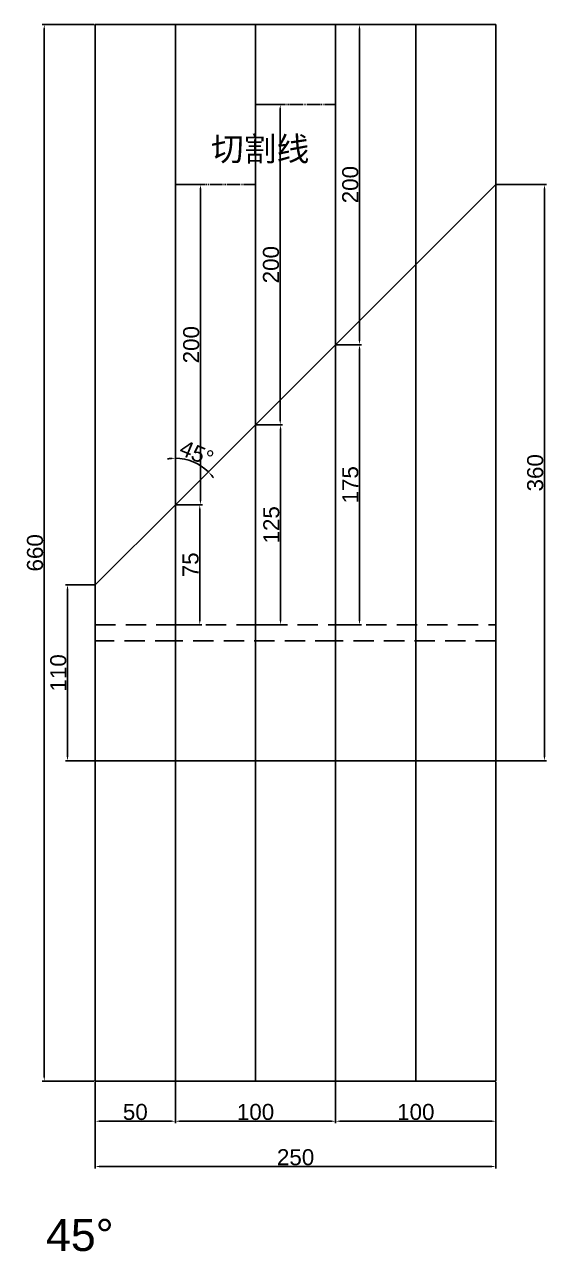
# Model space of a CAD drawing. Header units: millimetres. Extents: x 277 to 35015, y -7843 to 25622.
# Drawn here: x 5028 to 5354, y 747 to 1513 of the extents above; entities that cross this region are included whole.
import ezdxf

# ---------------------------------------------------------------- set-up
doc = ezdxf.new("R2010")
doc.units = ezdxf.units.MM
doc.linetypes.add('DASHED', pattern=[19.05, 12.7, -6.35])
doc.linetypes.add('JIS_09_08', pattern=[10.75, 8, -0.55, 0.55, -0.55, 0.55, -0.55])
doc.layers.add('尺寸标注', color=6, linetype='Continuous')
doc.styles.get("Standard").update_dxf_attribs({"font": 'arial.ttf'})
doc.dimstyles.new('ISO-25-JHF', dxfattribs={"dimtxt": 10, "dimasz": 2.5, "dimexe": 1.25, "dimexo": 0.625, "dimtad": 1, "dimtxsty": 'Standard', "dimcen": 2.5, "dimadec": 0, "dimazin": 0, "dimtfac": 1, "dimtmove": 0, "dimatfit": 3, "dimfxl": 1, "dimarcsym": 0})

# ---------------------------------------------------------------- blocks, each defined once
blk = doc.blocks.new('*D207')
at = {"layer": 'Defpoints', "color": 0, "transparency": 16777216}
for p in [(5122.48, 1213.16), (5122.48, 1138.16), (5137.69, 1138.16)]:
    blk.add_point(p, dxfattribs=at)
at = {"layer": '尺寸标注', "color": 0, "lineweight": -2, "transparency": 16777216}
for p, q in [((5123.1, 1213.16), (5138.94, 1213.16)), ((5137.69, 1210.66), (5137.69, 1140.66)), ((5123.1, 1138.16), (5138.94, 1138.16))]:
    blk.add_line(p, q, dxfattribs=at)
at = {"layer": '尺寸标注', "color": 0, "transparency": 16777216}
for points in [[(5137.27, 1210.66), (5138.11, 1210.66), (5137.69, 1213.16)], [(5137.27, 1140.66), (5138.11, 1140.66), (5137.69, 1138.16)]]:
    blk.add_solid(points, dxfattribs=at)
at = {"layer": '尺寸标注', "color": 0, "transparency": 16777216, "insert": (5131.98, 1175.66), "char_height": 10, "attachment_point": 5, "rotation": 90}
blk.add_mtext('75', dxfattribs=at)
blk = doc.blocks.new('*D208')
at = {"layer": 'Defpoints', "color": 0, "transparency": 16777216}
for p in [(5122.48, 1413.16), (5138.11, 1413.16), (5122.48, 1213.16)]:
    blk.add_point(p, dxfattribs=at)
at = {"layer": '尺寸标注', "color": 0, "lineweight": -2, "transparency": 16777216}
for p, q in [((5123.1, 1413.16), (5139.36, 1413.16)), ((5138.11, 1215.66), (5138.11, 1410.66)), ((5123.1, 1213.16), (5139.36, 1213.16))]:
    blk.add_line(p, q, dxfattribs=at)
at = {"layer": '尺寸标注', "color": 0, "transparency": 16777216}
for points in [[(5137.69, 1410.66), (5138.52, 1410.66), (5138.11, 1413.16)], [(5137.69, 1215.66), (5138.52, 1215.66), (5138.11, 1213.16)]]:
    blk.add_solid(points, dxfattribs=at)
at = {"layer": '尺寸标注', "color": 0, "transparency": 16777216, "insert": (5132.38, 1313.16), "char_height": 10, "attachment_point": 5, "rotation": 90}
blk.add_mtext('200', dxfattribs=at)
blk = doc.blocks.new('*D161')
at = {"layer": 'Defpoints', "color": 0, "transparency": 16777216}
for p in [(5222.48, 1513.16), (5237.37, 1513.16), (5222.48, 1313.16)]:
    blk.add_point(p, dxfattribs=at)
at = {"layer": '尺寸标注', "color": 0, "lineweight": -2, "transparency": 16777216}
for p, q in [((5223.1, 1513.16), (5238.62, 1513.16)), ((5237.37, 1315.66), (5237.37, 1510.66)), ((5223.1, 1313.16), (5238.62, 1313.16))]:
    blk.add_line(p, q, dxfattribs=at)
at = {"layer": '尺寸标注', "color": 0, "transparency": 16777216}
for points in [[(5236.96, 1510.66), (5237.79, 1510.66), (5237.37, 1513.16)], [(5236.96, 1315.66), (5237.79, 1315.66), (5237.37, 1313.16)]]:
    blk.add_solid(points, dxfattribs=at)
at = {"layer": '尺寸标注', "color": 0, "transparency": 16777216, "insert": (5231.64, 1413.16), "char_height": 10, "attachment_point": 5, "rotation": 90}
blk.add_mtext('200', dxfattribs=at)
blk = doc.blocks.new('*D212')
at = {"layer": 'Defpoints', "color": 0, "transparency": 16777216}
for p in [(5122.48, 1513.16), (5222.48, 1313.16), (5137.03, 1238.37), (5122.48, 1213.16), (5122.48, 853.16)]:
    blk.add_point(p, dxfattribs=at)
at = {"layer": '尺寸标注', "color": 0, "lineweight": -2, "transparency": 16777216}
for start, end in [(94.92197, 99.84395), (45, 90), (35.15605, 40.07803)]:
    blk.add_arc((5122.48, 1213.16), 29.11, start, end, dxfattribs=at)
at = {"layer": '尺寸标注', "color": 0, "transparency": 16777216}
for points in [[(5119.96, 1242.58), (5120, 1241.74), (5122.48, 1242.27)], [(5144.45, 1231.62), (5145.06, 1232.18), (5143.06, 1233.74)]]:
    blk.add_solid(points, dxfattribs=at)
at = {"layer": '尺寸标注', "color": 0, "transparency": 16777216, "insert": (5135.8, 1245.33), "char_height": 10, "attachment_point": 5, "rotation": 337.5}
blk.add_mtext('45°', dxfattribs=at)
blk = doc.blocks.new('*D163')
at = {"layer": 'Defpoints', "color": 0, "transparency": 16777216}
for p in [(5222.48, 1313.16), (5222.48, 1138.16), (5237.37, 1138.16)]:
    blk.add_point(p, dxfattribs=at)
at = {"layer": '尺寸标注', "color": 0, "lineweight": -2, "transparency": 16777216}
for p, q in [((5223.1, 1313.16), (5238.62, 1313.16)), ((5237.37, 1310.66), (5237.37, 1140.66)), ((5223.1, 1138.16), (5238.62, 1138.16))]:
    blk.add_line(p, q, dxfattribs=at)
at = {"layer": '尺寸标注', "color": 0, "transparency": 16777216}
for points in [[(5236.96, 1310.66), (5237.79, 1310.66), (5237.37, 1313.16)], [(5236.96, 1140.66), (5237.79, 1140.66), (5237.37, 1138.16)]]:
    blk.add_solid(points, dxfattribs=at)
at = {"layer": '尺寸标注', "color": 0, "transparency": 16777216, "insert": (5231.64, 1225.66), "char_height": 10, "attachment_point": 5, "rotation": 90}
blk.add_mtext('175', dxfattribs=at)
blk = doc.blocks.new('*D132')
at = {"layer": 'Defpoints', "color": 0, "transparency": 16777216}
for p in [(5072.48, 853.16), (5122.48, 853.16), (5122.48, 828.12)]:
    blk.add_point(p, dxfattribs=at)
at = {"layer": '尺寸标注', "color": 0, "lineweight": -2, "transparency": 16777216}
for p, q in [((5072.48, 852.53), (5072.48, 826.87)), ((5122.48, 852.53), (5122.48, 826.87)), ((5074.98, 828.12), (5119.98, 828.12))]:
    blk.add_line(p, q, dxfattribs=at)
at = {"layer": '尺寸标注', "color": 0, "transparency": 16777216}
for points in [[(5074.98, 828.53), (5074.98, 827.7), (5072.48, 828.12)], [(5119.98, 828.53), (5119.98, 827.7), (5122.48, 828.12)]]:
    blk.add_solid(points, dxfattribs=at)
at = {"layer": '尺寸标注', "color": 0, "transparency": 16777216, "insert": (5097.48, 833.85), "char_height": 10, "attachment_point": 5}
blk.add_mtext('50', dxfattribs=at)
blk = doc.blocks.new('*D133')
at = {"layer": 'Defpoints', "color": 0, "transparency": 16777216}
for p in [(5122.48, 853.16), (5222.48, 853.16), (5222.48, 828.12)]:
    blk.add_point(p, dxfattribs=at)
at = {"layer": '尺寸标注', "color": 0, "lineweight": -2, "transparency": 16777216}
for p, q in [((5122.48, 852.53), (5122.48, 826.87)), ((5222.48, 852.53), (5222.48, 826.87)), ((5124.98, 828.12), (5219.98, 828.12))]:
    blk.add_line(p, q, dxfattribs=at)
at = {"layer": '尺寸标注', "color": 0, "transparency": 16777216}
for points in [[(5124.98, 828.53), (5124.98, 827.7), (5122.48, 828.12)], [(5219.98, 828.53), (5219.98, 827.7), (5222.48, 828.12)]]:
    blk.add_solid(points, dxfattribs=at)
at = {"layer": '尺寸标注', "color": 0, "transparency": 16777216, "insert": (5172.48, 833.85), "char_height": 10, "attachment_point": 5}
blk.add_mtext('100', dxfattribs=at)
blk = doc.blocks.new('*D134')
at = {"layer": 'Defpoints', "color": 0, "transparency": 16777216}
for p in [(5222.48, 853.16), (5322.48, 853.16), (5322.48, 828.12)]:
    blk.add_point(p, dxfattribs=at)
at = {"layer": '尺寸标注', "color": 0, "lineweight": -2, "transparency": 16777216}
for p, q in [((5222.48, 852.53), (5222.48, 826.87)), ((5322.48, 852.53), (5322.48, 826.87)), ((5224.98, 828.12), (5319.98, 828.12))]:
    blk.add_line(p, q, dxfattribs=at)
at = {"layer": '尺寸标注', "color": 0, "transparency": 16777216}
for points in [[(5224.98, 828.53), (5224.98, 827.7), (5222.48, 828.12)], [(5319.98, 828.53), (5319.98, 827.7), (5322.48, 828.12)]]:
    blk.add_solid(points, dxfattribs=at)
at = {"layer": '尺寸标注', "color": 0, "transparency": 16777216, "insert": (5272.48, 833.85), "char_height": 10, "attachment_point": 5}
blk.add_mtext('100', dxfattribs=at)
blk = doc.blocks.new('*D135')
at = {"layer": 'Defpoints', "color": 0, "transparency": 16777216}
for p in [(5072.48, 853.16), (5322.48, 853.16), (5322.48, 799.85)]:
    blk.add_point(p, dxfattribs=at)
at = {"layer": '尺寸标注', "color": 0, "lineweight": -2, "transparency": 16777216}
for p, q in [((5072.48, 852.53), (5072.48, 798.6)), ((5322.48, 852.53), (5322.48, 798.6)), ((5074.98, 799.85), (5319.98, 799.85))]:
    blk.add_line(p, q, dxfattribs=at)
at = {"layer": '尺寸标注', "color": 0, "transparency": 16777216}
for points in [[(5074.98, 800.27), (5074.98, 799.44), (5072.48, 799.85)], [(5319.98, 800.27), (5319.98, 799.44), (5322.48, 799.85)]]:
    blk.add_solid(points, dxfattribs=at)
at = {"layer": '尺寸标注', "color": 0, "transparency": 16777216, "insert": (5197.48, 805.58), "char_height": 10, "attachment_point": 5}
blk.add_mtext('250', dxfattribs=at)
blk = doc.blocks.new('*D168')
at = {"layer": 'Defpoints', "color": 0, "transparency": 16777216}
for p in [(5072.48, 1513.16), (5040.69, 853.16), (5072.48, 853.16)]:
    blk.add_point(p, dxfattribs=at)
at = {"layer": '尺寸标注', "color": 0, "lineweight": -2, "transparency": 16777216}
for p, q in [((5071.85, 1513.16), (5039.44, 1513.16)), ((5040.69, 1510.66), (5040.69, 855.66)), ((5071.85, 853.16), (5039.44, 853.16))]:
    blk.add_line(p, q, dxfattribs=at)
at = {"layer": '尺寸标注', "color": 0, "transparency": 16777216}
for points in [[(5040.28, 1510.66), (5041.11, 1510.66), (5040.69, 1513.16)], [(5040.28, 855.66), (5041.11, 855.66), (5040.69, 853.16)]]:
    blk.add_solid(points, dxfattribs=at)
at = {"layer": '尺寸标注', "color": 0, "transparency": 16777216, "insert": (5034.96, 1183.16), "char_height": 10, "attachment_point": 5, "rotation": 90}
blk.add_mtext('660', dxfattribs=at)
blk = doc.blocks.new('*D169')
at = {"layer": 'Defpoints', "color": 0, "transparency": 16777216}
for p in [(5322.48, 1413.16), (5352.72, 1413.16), (5322.48, 1053.16)]:
    blk.add_point(p, dxfattribs=at)
at = {"layer": '尺寸标注', "color": 0, "lineweight": -2, "transparency": 16777216}
for p, q in [((5323.1, 1413.16), (5353.97, 1413.16)), ((5352.72, 1055.66), (5352.72, 1410.66)), ((5323.1, 1053.16), (5353.97, 1053.16))]:
    blk.add_line(p, q, dxfattribs=at)
at = {"layer": '尺寸标注', "color": 0, "transparency": 16777216}
for points in [[(5352.3, 1410.66), (5353.13, 1410.66), (5352.72, 1413.16)], [(5352.3, 1055.66), (5353.13, 1055.66), (5352.72, 1053.16)]]:
    blk.add_solid(points, dxfattribs=at)
at = {"layer": '尺寸标注', "color": 0, "transparency": 16777216, "insert": (5346.98, 1233.16), "char_height": 10, "attachment_point": 5, "rotation": 90}
blk.add_mtext('360', dxfattribs=at)
blk = doc.blocks.new('*D173')
at = {"layer": 'Defpoints', "color": 0, "transparency": 16777216}
for p in [(5072.48, 1163.16), (5055.2, 1053.16), (5072.48, 1053.16)]:
    blk.add_point(p, dxfattribs=at)
at = {"layer": '尺寸标注', "color": 0, "lineweight": -2, "transparency": 16777216}
for p, q in [((5071.85, 1163.16), (5053.95, 1163.16)), ((5055.2, 1160.66), (5055.2, 1055.66)), ((5071.85, 1053.16), (5053.95, 1053.16))]:
    blk.add_line(p, q, dxfattribs=at)
at = {"layer": '尺寸标注', "color": 0, "transparency": 16777216}
for points in [[(5054.79, 1160.66), (5055.62, 1160.66), (5055.2, 1163.16)], [(5054.79, 1055.66), (5055.62, 1055.66), (5055.2, 1053.16)]]:
    blk.add_solid(points, dxfattribs=at)
at = {"layer": '尺寸标注', "color": 0, "transparency": 16777216, "insert": (5049.47, 1108.16), "char_height": 10, "attachment_point": 5, "rotation": 90}
blk.add_mtext('110', dxfattribs=at)
blk = doc.blocks.new('*D237')
at = {"layer": 'Defpoints', "color": 0, "transparency": 16777216}
for p in [(5172.48, 1463.16), (5187.9, 1463.16), (5172.48, 1263.16)]:
    blk.add_point(p, dxfattribs=at)
at = {"layer": '尺寸标注', "color": 0, "lineweight": -2, "transparency": 16777216}
for p, q in [((5173.1, 1463.16), (5189.15, 1463.16)), ((5187.9, 1265.66), (5187.9, 1460.66)), ((5173.1, 1263.16), (5189.15, 1263.16))]:
    blk.add_line(p, q, dxfattribs=at)
at = {"layer": '尺寸标注', "color": 0, "transparency": 16777216}
for points in [[(5187.48, 1460.66), (5188.32, 1460.66), (5187.9, 1463.16)], [(5187.48, 1265.66), (5188.32, 1265.66), (5187.9, 1263.16)]]:
    blk.add_solid(points, dxfattribs=at)
at = {"layer": '尺寸标注', "color": 0, "transparency": 16777216, "insert": (5182.17, 1363.16), "char_height": 10, "attachment_point": 5, "rotation": 90}
blk.add_mtext('200', dxfattribs=at)
blk = doc.blocks.new('*D238')
at = {"layer": 'Defpoints', "color": 0, "transparency": 16777216}
for p in [(5172.48, 1263.16), (5172.48, 1138.16), (5188.11, 1138.16)]:
    blk.add_point(p, dxfattribs=at)
at = {"layer": '尺寸标注', "color": 0, "lineweight": -2, "transparency": 16777216}
for p, q in [((5173.1, 1263.16), (5189.36, 1263.16)), ((5188.11, 1260.66), (5188.11, 1140.66)), ((5173.1, 1138.16), (5189.36, 1138.16))]:
    blk.add_line(p, q, dxfattribs=at)
at = {"layer": '尺寸标注', "color": 0, "transparency": 16777216}
for points in [[(5187.69, 1260.66), (5188.52, 1260.66), (5188.11, 1263.16)], [(5187.69, 1140.66), (5188.52, 1140.66), (5188.11, 1138.16)]]:
    blk.add_solid(points, dxfattribs=at)
at = {"layer": '尺寸标注', "color": 0, "transparency": 16777216, "insert": (5182.38, 1200.66), "char_height": 10, "attachment_point": 5, "rotation": 90}
blk.add_mtext('125', dxfattribs=at)

msp = doc.modelspace()

# ---------------------------------------------------------------- linework, layer by layer
for p, q in [((5072.478, 853.157), (5072.478, 1513.157)), ((5322.478, 1513.157), (5072.478, 1513.157)), ((5122.478, 853.157), (5122.478, 1513.157)), ((5172.478, 1513.157), (5172.478, 853.157)), ((5222.478, 1513.157), (5222.478, 853.157)), ((5222.478, 853.157), (5222.478, 1513.157)), ((5272.478, 853.157), (5272.478, 1513.157)), ((5322.478, 1513.157), (5322.478, 853.157)), ((5322.478, 853.157), (5322.478, 1513.157)), ((5222.478, 1313.157), (5322.478, 1413.157)), ((5122.478, 1213.157), (5222.478, 1313.157)), ((5072.478, 1163.157), (5122.478, 1213.157)), ((5122.478, 1053.157), (5072.478, 1053.157)), ((5222.478, 1053.157), (5122.478, 1053.157)), ((5322.478, 1053.157), (5222.478, 1053.157)), ((5122.478, 853.157), (5072.478, 853.157)), ((5222.478, 853.157), (5122.478, 853.157)), ((5322.478, 853.157), (5222.478, 853.157))]:
    msp.add_line(p, q)
at = {"linetype": 'JIS_09_08'}
for p, q in [((5222.478, 1513.157), (5322.478, 1513.157)), ((5172.478, 1463.157), (5222.478, 1463.157)), ((5122.478, 1413.157), (5172.478, 1413.157))]:
    msp.add_line(p, q, dxfattribs=at)
at = {"linetype": 'DASHED'}
for p, q in [((5072.478, 1138.157), (5122.478, 1138.157)), ((5122.478, 1138.157), (5222.478, 1138.157)), ((5222.478, 1138.157), (5322.478, 1138.157)), ((5122.478, 1128.157), (5072.478, 1128.157)), ((5222.478, 1128.157), (5122.478, 1128.157)), ((5322.478, 1128.157), (5222.478, 1128.157))]:
    msp.add_line(p, q, dxfattribs=at)

# ---------------------------------------------------------------- texts
at = {"char_height": 20, "attachment_point": 1}
for s, width, insert in [('{\\fSimSun|b0|i0|c134|p34;\\H0.75x;切割线} ', 257.91357, (5144.694, 1442.972)), ('45° ', 70.10425, (5041.713, 767.051))]:
    msp.add_mtext_dynamic_manual_height_columns(s, width=width, gutter_width=12.5, heights=[0], dxfattribs=dict(at, insert=insert))

# ---------------------------------------------------------------- dimensions: what is measured, and where the dimension line sits
at = {"layer": '尺寸标注'}
for p1, p2, distance, picture, middle in [((5072.478, 1513.157), (5072.478, 853.157), -31.786, '*D168', (5034.961, 1183.157)), ((5222.478, 1313.157), (5222.478, 1513.157), -14.896, '*D161', (5231.644, 1413.157)), ((5172.478, 1263.157), (5172.478, 1463.157), -15.42, '*D237', (5182.168, 1363.157)), ((5122.478, 1213.157), (5122.478, 1413.157), -15.629, '*D208', (5132.376, 1313.157)), ((5322.478, 1053.157), (5322.478, 1413.157), -30.24, '*D169', (5346.984, 1233.157)), ((5222.478, 1313.157), (5222.478, 1138.157), 14.896, '*D163', (5231.644, 1225.657)), ((5172.478, 1263.157), (5172.478, 1138.157), 15.629, '*D238', (5182.376, 1200.657)), ((5122.478, 1213.157), (5122.478, 1138.157), 15.212, '*D207', (5131.98, 1175.657)), ((5072.478, 1163.157), (5072.478, 1053.157), -17.275, '*D173', (5049.472, 1108.157)), ((5072.478, 853.157), (5122.478, 853.157), -25.041, '*D132', (5097.478, 833.847)), ((5072.478, 853.157), (5322.478, 853.157), -53.305, '*D135', (5197.478, 805.582)), ((5122.478, 853.157), (5222.478, 853.157), -25.041, '*D133', (5172.478, 833.847)), ((5222.478, 853.157), (5322.478, 853.157), -25.041, '*D134', (5272.478, 833.847))]:
    dim = msp.add_aligned_dim(p1=p1, p2=p2, distance=distance, dimstyle='ISO-25-JHF', dxfattribs=at)
    dim.commit()
    dim.dimension.update_dxf_attribs({"geometry": picture, "text_midpoint": middle})
dim = msp.add_angular_dim_2l(base=(5137.034, 1238.368), line1=((5122.478, 853.157), (5122.478, 1513.157)), line2=((5122.478, 1213.157), (5222.478, 1313.157)), dimstyle='ISO-25-JHF', dxfattribs=at)
dim.commit()
dim.dimension.update_dxf_attribs({"geometry": '*D212', "text_midpoint": (5135.804, 1245.328)})

doc.saveas('drawing.dxf')
